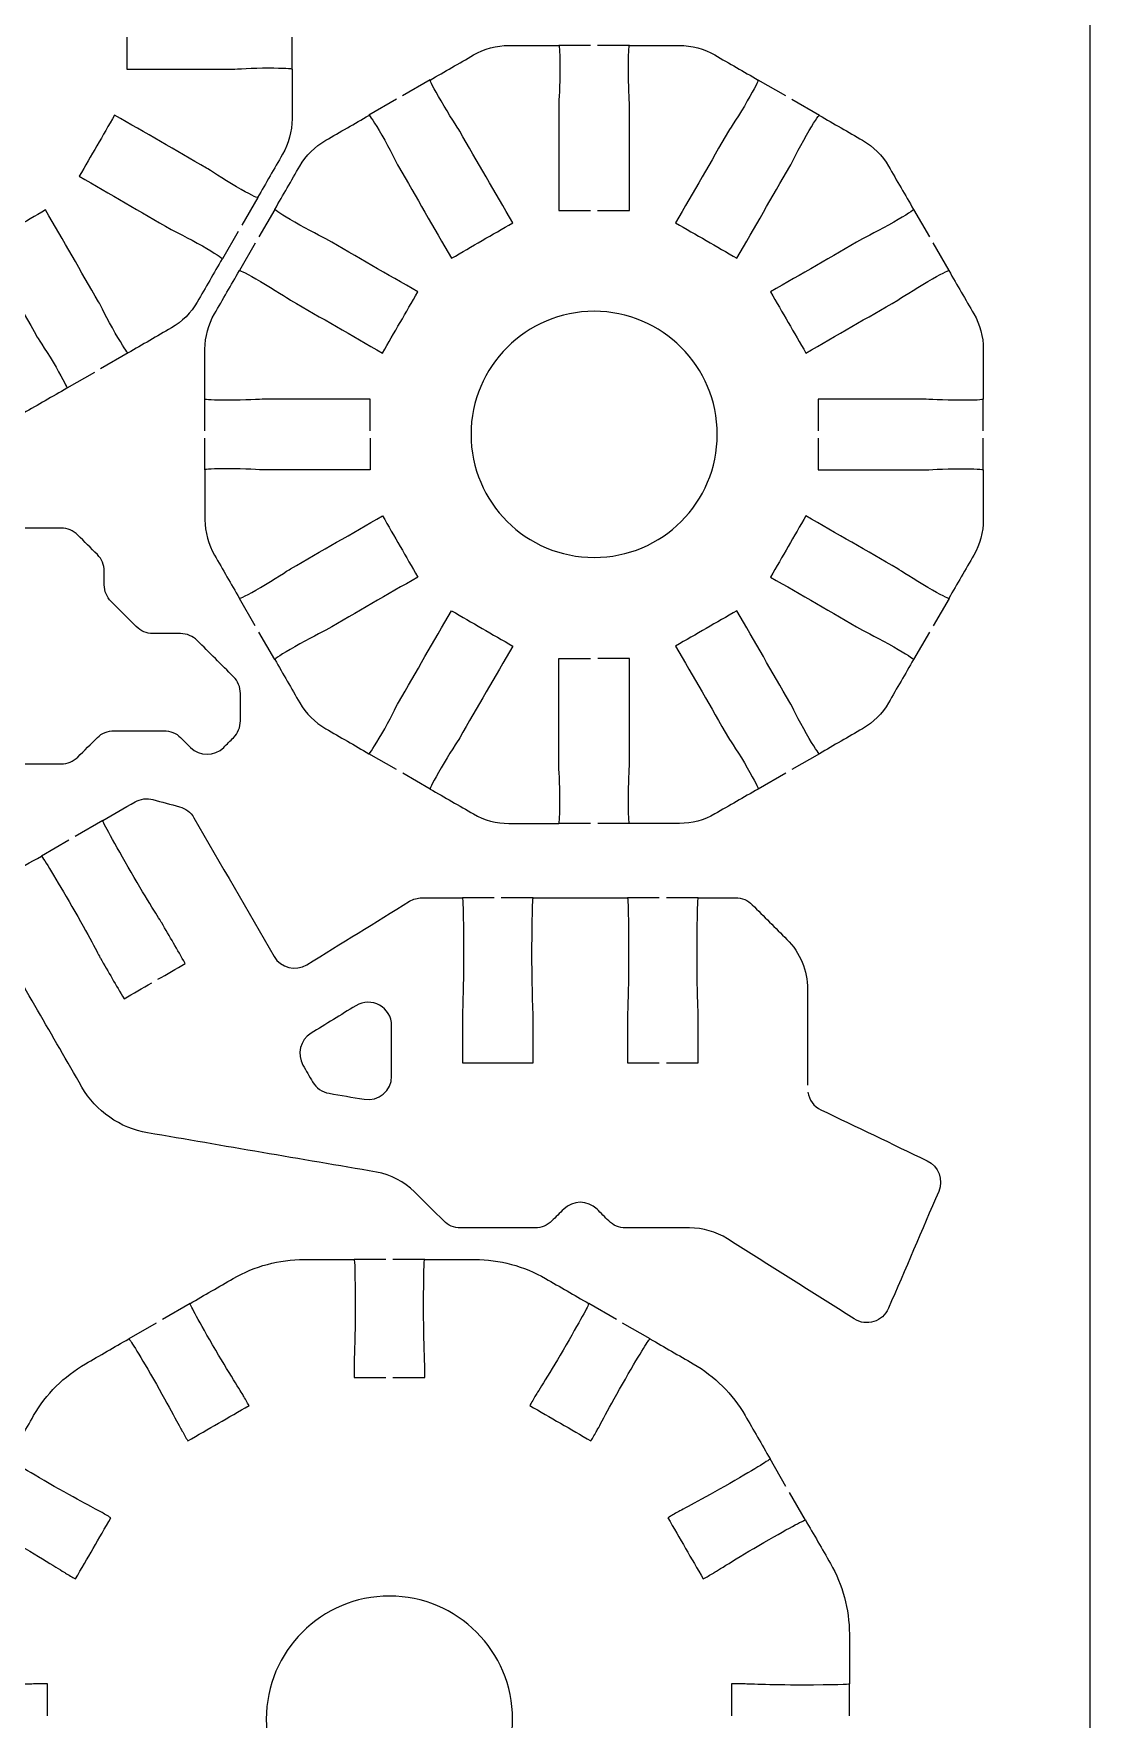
# Model space of a CAD drawing. Extents: x 5 to 405, y 225 to 445.
# Drawn here: x 225.2 to 270, y 318.6 to 390.1 of the extents above; entities that cross this region are included whole.
import ezdxf

# ---------------------------------------------------------------- set-up
doc = ezdxf.new("R2010")
doc.units = 0
doc.header["$MEASUREMENT"] = 0
doc.layers.add('DEFAULT', color=18, linetype='CONTINUOUS')

msp = doc.modelspace()

# ---------------------------------------------------------------- linework, layer by layer
at = {"layer": 'DEFAULT', "color": 1}
for points in [[(269.999, 237.15), (269.999, 432.85)], [(236.154, 388.565), (236.154, 389.916)], [(248.812, 389.566), (247.465, 389.566)], [(250.463, 389.566), (249.112, 389.566)], [(242.011, 388.109), (240.843, 387.432)], [(257.085, 387.428), (255.917, 388.102)], [(240.582, 387.284), (239.411, 386.606)], [(258.514, 386.603), (257.346, 387.277)], [(234.701, 383.115), (234.027, 381.943)], [(235.424, 382.613), (234.75, 381.445)], [(262.503, 382.613), (262.503, 382.609), (263.177, 381.445)], [(233.875, 381.682), (233.201, 380.515)], [(234.599, 381.184), (233.925, 380.016)], [(263.329, 381.188), (263.999, 380.02), (264.003, 380.016)], [(229.204, 376.525), (228.037, 375.851)], [(227.776, 375.699), (226.608, 375.025)], [(232.464, 373.215), (232.464, 374.562)], [(265.463, 373.215), (265.463, 374.562)], [(232.464, 371.564), (232.464, 372.915)], [(265.463, 371.564), (265.463, 372.915)], [(234.599, 364.946), (233.925, 366.113)], [(264.01, 366.113), (263.336, 364.942)], [(235.424, 363.517), (234.75, 364.685)], [(263.184, 364.681), (262.51, 363.513)], [(240.585, 358.85), (239.418, 359.523)], [(258.514, 359.523), (257.346, 358.85)], [(242.014, 358.024), (240.846, 358.698)], [(257.085, 358.698), (255.917, 358.024)], [(228.128, 356.685), (226.961, 356.008)], [(248.816, 356.56), (247.465, 356.56)], [(250.463, 356.56), (249.116, 356.56)], [(226.699, 355.86), (225.532, 355.182)], [(244.726, 353.408), (243.379, 353.408)], [(246.377, 353.408), (245.026, 353.408)], [(251.726, 353.408), (250.378, 353.408)], [(253.377, 353.408), (252.025, 353.408)], [(240.134, 338.063), (238.783, 338.063)], [(241.782, 338.063), (240.434, 338.063)], [(231.83, 336.197), (230.662, 335.523)], [(249.906, 335.523), (248.735, 336.197)], [(230.401, 335.371), (229.234, 334.697)], [(251.335, 334.697), (250.164, 335.371)], [(257.096, 328.439), (256.422, 329.61)], [(257.922, 327.01), (257.248, 328.178)], [(259.784, 318.709), (259.784, 320.061)]]:
    msp.add_lwpolyline(points, dxfattribs=at)
for points, knots in [([(229.155, 389.916), (229.155, 389.466), (229.155, 389.015), (229.155, 388.565), (230.654, 388.565), (232.154, 388.565), (233.653, 388.565), (233.78, 388.565), (234.496, 388.614), (235.156, 388.614), (235.791, 388.614), (236.154, 388.59), (236.154, 388.565), (236.154, 387.859), (236.154, 387.154), (236.154, 386.448), (236.154, 385.923), (236.016, 385.404), (235.752, 384.949), (235.399, 384.338), (235.046, 383.726), (234.694, 383.115), (234.679, 383.09), (234.355, 383.256), (233.805, 383.573), (233.233, 383.901), (232.637, 384.303), (232.527, 384.367), (231.229, 385.116), (229.931, 385.865), (228.633, 386.614), (228.133, 385.749), (227.633, 384.883), (227.134, 384.018), (228.432, 383.267), (229.73, 382.517), (231.028, 381.767), (231.138, 381.703), (231.783, 381.389), (232.355, 381.061), (232.894, 380.751), (233.194, 380.55), (233.194, 380.518), (232.841, 379.907), (232.489, 379.295), (232.136, 378.684), (231.875, 378.225), (231.494, 377.848), (231.039, 377.583), (230.427, 377.23), (229.816, 376.877), (229.204, 376.525), (229.18, 376.511), (228.979, 376.817), (228.661, 377.368), (228.333, 377.936), (228.015, 378.585), (227.952, 378.694), (227.203, 379.992), (226.454, 381.291), (225.705, 382.589), (224.838, 382.089), (223.971, 381.589), (223.105, 381.09), (223.855, 379.791), (224.605, 378.493), (225.356, 377.195), (225.419, 377.086), (225.821, 376.486), (226.149, 375.918), (226.467, 375.368), (226.629, 375.039), (226.608, 375.025), (225.995, 374.673), (225.383, 374.32), (224.77, 373.967), (224.315, 373.702), (223.8, 373.565), (223.274, 373.565), (222.567, 373.565), (221.861, 373.565), (221.154, 373.565), (221.126, 373.565), (221.105, 373.932), (221.105, 374.567), (221.105, 375.223), (221.154, 375.943), (221.154, 376.07), (221.154, 377.569), (221.154, 379.068), (221.154, 380.567), (220.705, 380.567), (220.256, 380.567), (219.806, 380.567)], [0, 0, 0, 0, 3.83, 3.83, 3.83, 16.58, 16.58, 16.58, 17.58, 17.58, 17.58, 18.58, 18.58, 18.58, 24.58, 24.58, 24.58, 25.58, 25.58, 25.58, 31.583332, 31.583332, 31.583332, 32.583332, 32.583332, 32.583332, 33.583332, 33.583332, 33.583332, 46.329253, 46.329253, 46.329253, 54.8282, 54.8282, 54.8282, 67.579122, 67.579122, 67.579122, 68.579122, 68.579122, 68.579122, 69.579122, 69.579122, 69.579122, 75.582454, 75.582454, 75.582454, 76.582454, 76.582454, 76.582454, 82.585787, 82.585787, 82.585787, 83.585787, 83.585787, 83.585787, 84.585787, 84.585787, 84.585787, 97.331708, 97.331708, 97.331708, 105.839316, 105.839316, 105.839316, 118.590237, 118.590237, 118.590237, 119.590237, 119.590237, 119.590237, 120.590237, 120.590237, 120.590237, 126.602234, 126.602234, 126.602234, 127.602234, 127.602234, 127.602234, 133.612234, 133.612234, 133.612234, 134.612234, 134.612234, 134.612234, 135.612234, 135.612234, 135.612234, 148.362234, 148.362234, 148.362234, 152.182234, 152.182234, 152.182234, 152.182234]), ([(239.467, 373.215), (239.467, 373.664), (239.467, 374.113), (239.467, 374.562), (237.967, 374.562), (236.466, 374.562), (234.966, 374.562), (234.839, 374.562), (234.122, 374.513), (233.466, 374.513), (232.831, 374.513), (232.464, 374.538), (232.464, 374.562), (232.464, 375.269), (232.464, 375.976), (232.464, 376.683), (232.464, 377.212), (232.606, 377.727), (232.867, 378.182), (233.219, 378.793), (233.572, 379.405), (233.925, 380.016), (233.939, 380.041), (234.267, 379.875), (234.817, 379.558), (235.385, 379.23), (235.982, 378.827), (236.094, 378.764), (237.393, 378.015), (238.691, 377.266), (239.989, 376.517), (240.489, 377.382), (240.989, 378.248), (241.488, 379.113), (240.19, 379.862), (238.892, 380.611), (237.594, 381.36), (237.481, 381.424), (236.835, 381.741), (236.267, 382.07), (235.728, 382.38), (235.424, 382.585), (235.424, 382.613), (235.777, 383.224), (236.13, 383.836), (236.483, 384.447), (236.747, 384.902), (237.125, 385.28), (237.583, 385.544), (238.195, 385.897), (238.806, 386.25), (239.418, 386.603), (239.442, 386.617), (239.64, 386.313), (239.961, 385.763), (240.289, 385.192), (240.603, 384.546), (240.666, 384.437), (241.417, 383.138), (242.167, 381.84), (242.917, 380.542), (243.783, 381.042), (244.648, 381.542), (245.514, 382.041), (244.763, 383.34), (244.013, 384.638), (243.263, 385.936), (243.199, 386.045), (242.801, 386.642), (242.473, 387.213), (242.152, 387.763), (241.993, 388.091), (242.014, 388.102), (242.627, 388.456), (243.239, 388.81), (243.852, 389.164), (244.307, 389.428), (244.826, 389.566), (245.351, 389.566), (246.056, 389.566), (246.76, 389.566), (247.465, 389.566), (247.493, 389.566), (247.514, 389.199), (247.514, 388.564), (247.514, 387.908), (247.465, 387.188), (247.465, 387.061), (247.465, 385.562), (247.465, 384.063), (247.465, 382.563), (247.914, 382.563), (248.363, 382.563), (248.812, 382.563)], [0, 0, 0, 0, 3.82, 3.82, 3.82, 16.58, 16.58, 16.58, 17.58, 17.58, 17.58, 18.58, 18.58, 18.58, 24.59, 24.59, 24.59, 25.59, 25.59, 25.59, 31.593332, 31.593332, 31.593332, 32.593332, 32.593332, 32.593332, 33.593332, 33.593332, 33.593332, 46.339253, 46.339253, 46.339253, 54.8382, 54.8382, 54.8382, 67.584121, 67.584121, 67.584121, 68.584121, 68.584121, 68.584121, 69.584121, 69.584121, 69.584121, 75.587454, 75.587454, 75.587454, 76.587454, 76.587454, 76.587454, 82.590786, 82.590786, 82.590786, 83.590786, 83.590786, 83.590786, 84.590786, 84.590786, 84.590786, 97.341708, 97.341708, 97.341708, 105.840655, 105.840655, 105.840655, 118.591576, 118.591576, 118.591576, 119.591576, 119.591576, 119.591576, 120.591576, 120.591576, 120.591576, 126.608569, 126.608569, 126.608569, 127.608569, 127.608569, 127.608569, 133.598569, 133.598569, 133.598569, 134.598569, 134.598569, 134.598569, 135.598569, 135.598569, 135.598569, 148.348569, 148.348569, 148.348569, 152.168569, 152.168569, 152.168569, 152.168569]), ([(249.112, 382.563), (249.562, 382.563), (250.013, 382.563), (250.463, 382.563), (250.463, 384.063), (250.463, 385.562), (250.463, 387.061), (250.463, 387.188), (250.414, 387.908), (250.414, 388.564), (250.414, 389.199), (250.438, 389.566), (250.463, 389.566), (251.168, 389.566), (251.872, 389.566), (252.576, 389.566), (253.105, 389.566), (253.62, 389.428), (254.079, 389.164), (254.692, 388.81), (255.304, 388.456), (255.917, 388.102), (255.942, 388.088), (255.776, 387.763), (255.458, 387.213), (255.13, 386.642), (254.728, 386.045), (254.665, 385.936), (253.914, 384.638), (253.164, 383.34), (252.414, 382.041), (253.281, 381.542), (254.147, 381.042), (255.014, 380.542), (255.763, 381.84), (256.512, 383.138), (257.261, 384.437), (257.325, 384.546), (257.642, 385.192), (257.97, 385.763), (258.281, 386.303), (258.482, 386.603), (258.514, 386.603), (259.125, 386.25), (259.736, 385.897), (260.348, 385.544), (260.803, 385.28), (261.184, 384.902), (261.445, 384.447), (261.798, 383.836), (262.151, 383.224), (262.503, 382.613), (262.518, 382.588), (262.214, 382.387), (261.664, 382.07), (261.092, 381.741), (260.447, 381.424), (260.337, 381.36), (259.039, 380.611), (257.741, 379.862), (256.443, 379.113), (256.942, 378.248), (257.442, 377.382), (257.942, 376.517), (259.24, 377.266), (260.538, 378.015), (261.837, 378.764), (261.946, 378.827), (262.542, 379.23), (263.114, 379.558), (263.664, 379.875), (263.992, 380.038), (264.003, 380.016), (264.356, 379.405), (264.708, 378.793), (265.061, 378.182), (265.326, 377.727), (265.463, 377.212), (265.463, 376.683), (265.463, 375.976), (265.463, 375.269), (265.463, 374.562), (265.463, 374.534), (265.1, 374.513), (264.465, 374.513), (263.805, 374.513), (263.089, 374.562), (262.962, 374.562), (261.463, 374.562), (259.963, 374.562), (258.464, 374.562), (258.464, 374.113), (258.464, 373.664), (258.464, 373.215)], [0, 0, 0, 0, 3.83, 3.83, 3.83, 16.58, 16.58, 16.58, 17.58, 17.58, 17.58, 18.58, 18.58, 18.58, 24.57, 24.57, 24.57, 25.57, 25.57, 25.57, 31.586993, 31.586993, 31.586993, 32.586993, 32.586993, 32.586993, 33.586993, 33.586993, 33.586993, 46.337914, 46.337914, 46.337914, 54.845522, 54.845522, 54.845522, 67.591443, 67.591443, 67.591443, 68.591443, 68.591443, 68.591443, 69.591443, 69.591443, 69.591443, 75.594776, 75.594776, 75.594776, 76.594776, 76.594776, 76.594776, 82.598108, 82.598108, 82.598108, 83.598108, 83.598108, 83.598108, 84.598108, 84.598108, 84.598108, 97.344029, 97.344029, 97.344029, 105.842976, 105.842976, 105.842976, 118.588897, 118.588897, 118.588897, 119.588897, 119.588897, 119.588897, 120.588897, 120.588897, 120.588897, 126.592229, 126.592229, 126.592229, 127.592229, 127.592229, 127.592229, 133.602229, 133.602229, 133.602229, 134.602229, 134.602229, 134.602229, 135.602229, 135.602229, 135.602229, 148.352229, 148.352229, 148.352229, 152.172229, 152.172229, 152.172229, 152.172229]), ([(248.964, 367.847), (246.082, 367.847), (243.743, 370.182), (243.743, 373.068), (243.743, 375.95), (246.082, 378.289), (248.964, 378.289), (251.85, 378.289), (254.185, 375.95), (254.185, 373.068), (254.185, 370.182), (251.85, 367.847), (248.964, 367.847)], [1, 1, 1, 1, 2, 2, 2, 3, 3, 3, 4, 4, 4, 5, 5, 5, 5]), ([(239.467, 372.915), (239.467, 372.465), (239.467, 372.014), (239.467, 371.564), (237.967, 371.564), (236.466, 371.564), (234.966, 371.564), (234.839, 371.564), (234.122, 371.613), (233.466, 371.613), (232.831, 371.613), (232.464, 371.592), (232.464, 371.564), (232.464, 370.858), (232.464, 370.153), (232.464, 369.447), (232.464, 368.921), (232.606, 368.403), (232.867, 367.948), (233.219, 367.336), (233.572, 366.725), (233.925, 366.113), (233.939, 366.092), (234.267, 366.254), (234.817, 366.572), (235.385, 366.9), (235.982, 367.302), (236.094, 367.366), (237.393, 368.115), (238.691, 368.864), (239.989, 369.613), (240.489, 368.747), (240.989, 367.882), (241.488, 367.016), (240.19, 366.266), (238.892, 365.516), (237.594, 364.766), (237.481, 364.702), (236.835, 364.388), (236.267, 364.06), (235.717, 363.743), (235.41, 363.542), (235.424, 363.517), (235.777, 362.905), (236.13, 362.294), (236.483, 361.682), (236.747, 361.224), (237.125, 360.846), (237.583, 360.582), (238.195, 360.229), (238.806, 359.876), (239.418, 359.523), (239.446, 359.523), (239.647, 359.827), (239.961, 360.367), (240.289, 360.935), (240.603, 361.584), (240.666, 361.693), (241.417, 362.991), (242.167, 364.29), (242.917, 365.588), (243.783, 365.088), (244.648, 364.588), (245.514, 364.088), (244.763, 362.79), (244.013, 361.492), (243.263, 360.194), (243.199, 360.084), (242.801, 359.485), (242.473, 358.917), (242.152, 358.366), (241.989, 358.038), (242.014, 358.024), (242.627, 357.671), (243.239, 357.319), (243.852, 356.966), (244.307, 356.701), (244.826, 356.564), (245.351, 356.564), (246.056, 356.564), (246.76, 356.564), (247.465, 356.564), (247.489, 356.564), (247.514, 356.931), (247.514, 357.566), (247.514, 358.222), (247.465, 358.941), (247.465, 359.068), (247.465, 360.568), (247.465, 362.067), (247.465, 363.566), (247.915, 363.566), (248.365, 363.566), (248.816, 363.566)], [0, 0, 0, 0, 3.83, 3.83, 3.83, 16.59, 16.59, 16.59, 17.59, 17.59, 17.59, 18.59, 18.59, 18.59, 24.59, 24.59, 24.59, 25.59, 25.59, 25.59, 31.593332, 31.593332, 31.593332, 32.593332, 32.593332, 32.593332, 33.593332, 33.593332, 33.593332, 46.339253, 46.339253, 46.339253, 54.8382, 54.8382, 54.8382, 67.589122, 67.589122, 67.589122, 68.589122, 68.589122, 68.589122, 69.589122, 69.589122, 69.589122, 75.592454, 75.592454, 75.592454, 76.592454, 76.592454, 76.592454, 82.595787, 82.595787, 82.595787, 83.595787, 83.595787, 83.595787, 84.595787, 84.595787, 84.595787, 97.346708, 97.346708, 97.346708, 105.845655, 105.845655, 105.845655, 118.596577, 118.596577, 118.596577, 119.596577, 119.596577, 119.596577, 120.596577, 120.596577, 120.596577, 126.608573, 126.608573, 126.608573, 127.608573, 127.608573, 127.608573, 133.598573, 133.598573, 133.598573, 134.598573, 134.598573, 134.598573, 135.598573, 135.598573, 135.598573, 148.348573, 148.348573, 148.348573, 152.178573, 152.178573, 152.178573, 152.178573]), ([(258.464, 372.915), (258.464, 372.465), (258.464, 372.014), (258.464, 371.564), (259.963, 371.564), (261.463, 371.564), (262.962, 371.564), (263.089, 371.564), (263.805, 371.613), (264.465, 371.613), (265.1, 371.613), (265.463, 371.588), (265.463, 371.564), (265.463, 370.858), (265.463, 370.153), (265.463, 369.447), (265.463, 368.921), (265.326, 368.403), (265.061, 367.948), (264.708, 367.336), (264.356, 366.725), (264.003, 366.113), (263.989, 366.089), (263.664, 366.254), (263.114, 366.572), (262.542, 366.9), (261.946, 367.302), (261.837, 367.366), (260.538, 368.115), (259.24, 368.864), (257.942, 369.613), (257.442, 368.747), (256.942, 367.882), (256.443, 367.016), (257.741, 366.266), (259.039, 365.516), (260.337, 364.766), (260.447, 364.702), (261.092, 364.388), (261.664, 364.06), (262.204, 363.75), (262.503, 363.549), (262.503, 363.517), (262.151, 362.905), (261.798, 362.294), (261.445, 361.682), (261.184, 361.224), (260.803, 360.846), (260.348, 360.582), (259.736, 360.229), (259.125, 359.876), (258.514, 359.523), (258.489, 359.509), (258.288, 359.816), (257.97, 360.367), (257.642, 360.935), (257.325, 361.584), (257.261, 361.693), (256.512, 362.991), (255.763, 364.29), (255.014, 365.588), (254.147, 365.088), (253.281, 364.588), (252.414, 364.088), (253.164, 362.79), (253.914, 361.492), (254.665, 360.194), (254.728, 360.084), (255.13, 359.485), (255.458, 358.917), (255.776, 358.366), (255.938, 358.038), (255.917, 358.024), (255.304, 357.671), (254.692, 357.319), (254.079, 356.966), (253.624, 356.701), (253.109, 356.564), (252.583, 356.564), (251.877, 356.564), (251.17, 356.564), (250.463, 356.564), (250.435, 356.564), (250.414, 356.931), (250.414, 357.566), (250.414, 358.222), (250.463, 358.941), (250.463, 359.068), (250.463, 360.568), (250.463, 362.067), (250.463, 363.566), (250.014, 363.566), (249.565, 363.566), (249.116, 363.566)], [0, 0, 0, 0, 3.83, 3.83, 3.83, 16.58, 16.58, 16.58, 17.58, 17.58, 17.58, 18.58, 18.58, 18.58, 24.58, 24.58, 24.58, 25.58, 25.58, 25.58, 31.583332, 31.583332, 31.583332, 32.583332, 32.583332, 32.583332, 33.583332, 33.583332, 33.583332, 46.329253, 46.329253, 46.329253, 54.8282, 54.8282, 54.8282, 67.579122, 67.579122, 67.579122, 68.579122, 68.579122, 68.579122, 69.579122, 69.579122, 69.579122, 75.582454, 75.582454, 75.582454, 76.582454, 76.582454, 76.582454, 82.585787, 82.585787, 82.585787, 83.585787, 83.585787, 83.585787, 84.585787, 84.585787, 84.585787, 97.331708, 97.331708, 97.331708, 105.839316, 105.839316, 105.839316, 118.590237, 118.590237, 118.590237, 119.590237, 119.590237, 119.590237, 120.590237, 120.590237, 120.590237, 126.602234, 126.602234, 126.602234, 127.602234, 127.602234, 127.602234, 133.612234, 133.612234, 133.612234, 134.612234, 134.612234, 134.612234, 135.612234, 135.612234, 135.612234, 148.362234, 148.362234, 148.362234, 152.182234, 152.182234, 152.182234, 152.182234]), ([(219.93, 360.163), (220.134, 360.132), (220.332, 360.04), (220.491, 359.881), (220.656, 359.714), (220.822, 359.547), (220.988, 359.38), (221.179, 359.193), (221.433, 359.088), (221.697, 359.088), (223.254, 359.088), (224.811, 359.088), (226.368, 359.088), (226.632, 359.088), (226.886, 359.193), (227.073, 359.38), (227.35, 359.655), (227.626, 359.931), (227.902, 360.206), (228.089, 360.393), (228.343, 360.499), (228.608, 360.499), (229.314, 360.499), (230.019, 360.499), (230.725, 360.499), (230.989, 360.499), (231.243, 360.393), (231.43, 360.206), (231.569, 360.067), (231.708, 359.928), (231.847, 359.79), (232.238, 359.398), (232.87, 359.398), (233.261, 359.79), (233.399, 359.927), (233.536, 360.065), (233.674, 360.202), (233.861, 360.393), (233.967, 360.647), (233.967, 360.911), (233.967, 361.302), (233.967, 361.692), (233.967, 362.083), (233.967, 362.347), (233.861, 362.601), (233.674, 362.788), (233.161, 363.3), (232.648, 363.811), (232.136, 364.323), (231.949, 364.51), (231.695, 364.616), (231.43, 364.616), (231.039, 364.617), (230.647, 364.618), (230.255, 364.619), (229.994, 364.619), (229.74, 364.725), (229.553, 364.912), (229.198, 365.267), (228.843, 365.622), (228.488, 365.977), (228.301, 366.164), (228.195, 366.418), (228.195, 366.683), (228.195, 366.876), (228.195, 367.069), (228.195, 367.261), (228.195, 367.526), (228.093, 367.78), (227.902, 367.967), (227.626, 368.243), (227.35, 368.52), (227.073, 368.796), (226.886, 368.983), (226.632, 369.089), (226.368, 369.089), (225.839, 369.089), (225.31, 369.089), (224.78, 369.089), (224.752, 369.089), (224.731, 368.468), (224.731, 367.085), (224.731, 365.702), (224.78, 364.711), (224.78, 364.584), (224.78, 364.418), (224.78, 364.252), (224.78, 364.086), (224.331, 364.086), (223.882, 364.086), (223.433, 364.086)], [0, 0, 0, 0, 1, 1, 1, 3.001125, 3.001125, 3.001125, 4.001125, 4.001125, 4.001125, 17.241125, 17.241125, 17.241125, 18.241125, 18.241125, 18.241125, 21.557463, 21.557463, 21.557463, 22.557463, 22.557463, 22.557463, 28.557463, 28.557463, 28.557463, 29.557463, 29.557463, 29.557463, 31.226235, 31.226235, 31.226235, 32.226235, 32.226235, 32.226235, 33.880865, 33.880865, 33.880865, 34.880865, 34.880865, 34.880865, 38.200865, 38.200865, 38.200865, 39.200865, 39.200865, 39.200865, 45.359769, 45.359769, 45.359769, 46.359769, 46.359769, 46.359769, 49.689784, 49.689784, 49.689784, 50.689784, 50.689784, 50.689784, 54.960709, 54.960709, 54.960709, 55.960709, 55.960709, 55.960709, 57.600709, 57.600709, 57.600709, 58.600709, 58.600709, 58.600709, 61.924111, 61.924111, 61.924111, 62.924111, 62.924111, 62.924111, 67.424111, 67.424111, 67.424111, 68.424111, 68.424111, 68.424111, 69.424111, 69.424111, 69.424111, 70.834111, 70.834111, 70.834111, 74.654111, 74.654111, 74.654111, 74.654111]), ([(230.467, 349.951), (230.854, 350.174), (231.241, 350.397), (231.628, 350.621), (231.295, 351.198), (230.962, 351.776), (230.629, 352.353), (230.566, 352.462), (230.026, 353.295), (229.335, 354.494), (228.643, 355.69), (228.107, 356.671), (228.128, 356.685), (228.586, 356.949), (229.043, 357.212), (229.501, 357.475), (229.73, 357.609), (230.005, 357.645), (230.259, 357.578), (230.636, 357.475), (231.014, 357.373), (231.391, 357.271), (231.645, 357.204), (231.864, 357.038), (231.998, 356.805), (233.129, 354.845), (234.261, 352.885), (235.392, 350.924), (235.674, 350.434), (236.302, 350.275), (236.785, 350.571), (238.236, 351.468), (239.688, 352.364), (241.139, 353.26), (241.294, 353.355), (241.477, 353.408), (241.661, 353.408), (242.233, 353.408), (242.806, 353.408), (243.379, 353.408), (243.407, 353.408), (243.428, 352.289), (243.428, 350.907), (243.428, 349.524), (243.379, 348.532), (243.379, 348.405), (243.379, 347.739), (243.379, 347.072), (243.379, 346.405), (244.378, 346.405), (245.378, 346.405), (246.377, 346.405), (246.377, 347.072), (246.377, 347.739), (246.377, 348.405), (246.377, 348.532), (246.328, 349.524), (246.328, 350.907), (246.328, 352.289), (246.353, 353.408), (246.377, 353.408), (247.711, 353.408), (249.044, 353.408), (250.378, 353.408), (250.406, 353.408), (250.427, 352.289), (250.427, 350.907), (250.427, 349.524), (250.378, 348.532), (250.378, 348.405), (250.378, 347.739), (250.378, 347.072), (250.378, 346.405), (250.827, 346.405), (251.276, 346.405), (251.726, 346.405)], [0, 0, 0, 0, 3.799224, 3.799224, 3.799224, 9.46641, 9.46641, 9.46641, 10.46641, 10.46641, 10.46641, 11.46641, 11.46641, 11.46641, 15.955252, 15.955252, 15.955252, 16.955252, 16.955252, 16.955252, 20.28106, 20.28106, 20.28106, 21.28106, 21.28106, 21.28106, 40.527704, 40.527704, 40.527704, 41.527704, 41.527704, 41.527704, 56.030807, 56.030807, 56.030807, 57.030807, 57.030807, 57.030807, 61.900807, 61.900807, 61.900807, 62.900807, 62.900807, 62.900807, 63.900807, 63.900807, 63.900807, 69.570807, 69.570807, 69.570807, 78.070807, 78.070807, 78.070807, 83.740807, 83.740807, 83.740807, 84.740807, 84.740807, 84.740807, 85.740807, 85.740807, 85.740807, 97.080807, 97.080807, 97.080807, 98.080807, 98.080807, 98.080807, 99.080807, 99.080807, 99.080807, 104.750807, 104.750807, 104.750807, 108.570807, 108.570807, 108.570807, 108.570807]), ([(258.023, 345.167), (258.072, 344.842), (258.28, 344.56), (258.58, 344.415), (260.082, 343.695), (261.583, 342.974), (263.085, 342.253), (263.568, 342.02), (263.783, 341.449), (263.572, 340.955), (262.863, 339.301), (262.154, 337.648), (261.445, 335.995), (261.201, 335.427), (260.51, 335.212), (259.991, 335.543), (258.198, 336.677), (256.405, 337.81), (254.611, 338.944), (254.131, 339.244), (253.578, 339.406), (253.01, 339.406), (252.103, 339.406), (251.196, 339.406), (250.29, 339.406), (250.025, 339.406), (249.771, 339.512), (249.584, 339.699), (249.418, 339.866), (249.253, 340.033), (249.087, 340.2), (248.695, 340.588), (248.06, 340.588), (247.672, 340.2), (247.505, 340.033), (247.338, 339.866), (247.171, 339.699), (246.984, 339.512), (246.73, 339.406), (246.466, 339.406), (245.407, 339.406), (244.349, 339.406), (243.291, 339.406), (243.026, 339.406), (242.772, 339.512), (242.585, 339.699), (242.172, 340.112), (241.76, 340.524), (241.347, 340.937), (240.909, 341.375), (240.345, 341.667), (239.735, 341.773), (236.501, 342.328), (233.267, 342.883), (230.033, 343.438), (228.862, 343.639), (227.842, 344.352), (227.246, 345.382), (225.994, 347.552), (224.742, 349.721), (223.489, 351.891), (223.355, 352.12), (223.32, 352.395), (223.387, 352.649), (223.489, 353.028), (223.592, 353.407), (223.694, 353.785), (223.761, 354.039), (223.93, 354.258), (224.159, 354.392), (224.617, 354.655), (225.074, 354.919), (225.532, 355.182), (225.606, 355.108), (226.163, 354.184), (226.823, 353.044), (227.514, 351.845), (227.966, 350.963), (228.029, 350.854), (228.363, 350.276), (228.697, 349.699), (229.031, 349.122), (229.423, 349.349), (229.815, 349.575), (230.206, 349.802)], [0, 0, 0, 0, 1, 1, 1, 15.165091, 15.165091, 15.165091, 16.165091, 16.165091, 16.165091, 31.463604, 31.463604, 31.463604, 32.463604, 32.463604, 32.463604, 50.505004, 50.505004, 50.505004, 51.505004, 51.505004, 51.505004, 59.215004, 59.215004, 59.215004, 60.215004, 60.215004, 60.215004, 62.216128, 62.216128, 62.216128, 63.216128, 63.216128, 63.216128, 65.224311, 65.224311, 65.224311, 66.224311, 66.224311, 66.224311, 75.224311, 75.224311, 75.224311, 76.224311, 76.224311, 76.224311, 81.188201, 81.188201, 81.188201, 82.188201, 82.188201, 82.188201, 110.090323, 110.090323, 110.090323, 111.090323, 111.090323, 111.090323, 132.393492, 132.393492, 132.393492, 133.393492, 133.393492, 133.393492, 136.728953, 136.728953, 136.728953, 137.728953, 137.728953, 137.728953, 142.217794, 142.217794, 142.217794, 143.217794, 143.217794, 143.217794, 144.217794, 144.217794, 144.217794, 149.889981, 149.889981, 149.889981, 153.738851, 153.738851, 153.738851, 153.738851]), ([(252.025, 346.405), (252.476, 346.405), (252.926, 346.405), (253.377, 346.405), (253.377, 347.072), (253.377, 347.739), (253.377, 348.405), (253.377, 348.532), (253.327, 349.524), (253.327, 350.907), (253.327, 352.289), (253.352, 353.408), (253.377, 353.408), (253.906, 353.408), (254.435, 353.408), (254.964, 353.408), (255.229, 353.408), (255.483, 353.302), (255.67, 353.115), (256.158, 352.626), (256.646, 352.137), (257.134, 351.647), (257.698, 351.087), (258.012, 350.321), (258.012, 349.527), (258.012, 348.174), (258.012, 346.82), (258.012, 345.467)], [0, 0, 0, 0, 3.83, 3.83, 3.83, 9.5, 9.5, 9.5, 10.5, 10.5, 10.5, 11.5, 11.5, 11.5, 16, 16, 16, 17, 17, 17, 22.876062, 22.876062, 22.876062, 23.876062, 23.876062, 23.876062, 35.386062, 35.386062, 35.386062, 35.386062]), ([(239.208, 344.86), (238.713, 344.945), (238.218, 345.031), (237.724, 345.116), (237.431, 345.166), (237.176, 345.344), (237.027, 345.601), (236.891, 345.837), (236.755, 346.073), (236.619, 346.309), (236.348, 346.777), (236.499, 347.376), (236.96, 347.66), (237.591, 348.05), (238.223, 348.439), (238.854, 348.829), (239.52, 349.24), (240.38, 348.76), (240.379, 347.977), (240.379, 347.266), (240.378, 346.556), (240.378, 345.845), (240.377, 345.225), (239.819, 344.755), (239.208, 344.86)], [0, 0, 0, 0, 4.268844, 4.268844, 4.268844, 5.268844, 5.268844, 5.268844, 7.58509, 7.58509, 7.58509, 8.58509, 8.58509, 8.58509, 14.894834, 14.894834, 14.894834, 15.894834, 15.894834, 15.894834, 21.938836, 21.938836, 21.938836, 22.938836, 22.938836, 22.938836, 22.938836]), ([(225.783, 318.713), (225.783, 319.162), (225.783, 319.611), (225.783, 320.061), (225.618, 320.061), (225.452, 320.061), (225.286, 320.061), (225.159, 320.061), (224.168, 320.011), (222.785, 320.011), (221.402, 320.011), (220.785, 320.036), (220.785, 320.061), (220.785, 320.767), (220.785, 321.474), (220.785, 322.181), (220.785, 323.236), (221.06, 324.269), (221.589, 325.183), (221.942, 325.793), (222.295, 326.404), (222.647, 327.014), (222.661, 327.039), (223.208, 326.749), (224.404, 326.058), (225.6, 325.366), (226.436, 324.827), (226.545, 324.763), (226.689, 324.68), (226.832, 324.596), (226.976, 324.513), (227.476, 325.378), (227.975, 326.244), (228.475, 327.109), (228.332, 327.193), (228.188, 327.276), (228.045, 327.36), (227.935, 327.423), (227.05, 327.875), (225.854, 328.566), (224.672, 329.247), (224.147, 329.582), (224.147, 329.61), (224.498, 330.221), (224.85, 330.831), (225.201, 331.441), (225.727, 332.355), (226.486, 333.113), (227.396, 333.639), (228.008, 333.993), (228.621, 334.347), (229.234, 334.701), (229.265, 334.701), (229.597, 334.175), (230.278, 332.993), (230.969, 331.794), (231.424, 330.912), (231.488, 330.803), (231.57, 330.658), (231.653, 330.513), (231.735, 330.369), (232.6, 330.869), (233.466, 331.368), (234.331, 331.868), (234.249, 332.013), (234.167, 332.157), (234.084, 332.302), (234.021, 332.411), (233.481, 333.244), (232.79, 334.443), (232.098, 335.639), (231.809, 336.186), (231.834, 336.2), (232.444, 336.553), (233.054, 336.906), (233.665, 337.258), (234.575, 337.784), (235.612, 338.063), (236.663, 338.063), (237.37, 338.063), (238.077, 338.063), (238.783, 338.063), (238.812, 338.063), (238.833, 337.445), (238.833, 336.063), (238.833, 334.68), (238.783, 333.688), (238.783, 333.561), (238.783, 333.394), (238.783, 333.227), (238.783, 333.06), (239.234, 333.06), (239.684, 333.06), (240.134, 333.06)], [0, 0, 0, 0, 3.82, 3.82, 3.82, 5.23, 5.23, 5.23, 6.23, 6.23, 6.23, 7.23, 7.23, 7.23, 13.24, 13.24, 13.24, 14.24, 14.24, 14.24, 20.234673, 20.234673, 20.234673, 21.234673, 21.234673, 21.234673, 22.234673, 22.234673, 22.234673, 23.646232, 23.646232, 23.646232, 32.145179, 32.145179, 32.145179, 33.556738, 33.556738, 33.556738, 34.556738, 34.556738, 34.556738, 35.556738, 35.556738, 35.556738, 41.546413, 41.546413, 41.546413, 42.546413, 42.546413, 42.546413, 48.563406, 48.563406, 48.563406, 49.563406, 49.563406, 49.563406, 50.563406, 50.563406, 50.563406, 51.978644, 51.978644, 51.978644, 60.477591, 60.477591, 60.477591, 61.89283, 61.89283, 61.89283, 62.89283, 62.89283, 62.89283, 63.89283, 63.89283, 63.89283, 69.887502, 69.887502, 69.887502, 70.887502, 70.887502, 70.887502, 76.897502, 76.897502, 76.897502, 77.897502, 77.897502, 77.897502, 78.897502, 78.897502, 78.897502, 80.317502, 80.317502, 80.317502, 84.147502, 84.147502, 84.147502, 84.147502]), ([(240.434, 333.06), (240.884, 333.06), (241.333, 333.06), (241.782, 333.06), (241.782, 333.227), (241.782, 333.394), (241.782, 333.561), (241.782, 333.688), (241.733, 334.68), (241.733, 336.063), (241.733, 337.445), (241.757, 338.063), (241.782, 338.063), (242.489, 338.063), (243.195, 338.063), (243.902, 338.063), (244.953, 338.063), (245.991, 337.784), (246.901, 337.258), (247.512, 336.906), (248.124, 336.553), (248.735, 336.2), (248.76, 336.186), (248.467, 335.639), (247.776, 334.443), (247.084, 333.244), (246.548, 332.411), (246.484, 332.302), (246.401, 332.157), (246.318, 332.013), (246.234, 331.868), (247.1, 331.368), (247.965, 330.869), (248.83, 330.369), (248.914, 330.513), (248.997, 330.658), (249.081, 330.803), (249.144, 330.912), (249.596, 331.794), (250.287, 332.993), (250.972, 334.179), (251.303, 334.701), (251.332, 334.701), (251.942, 334.348), (252.552, 333.995), (253.163, 333.643), (254.076, 333.117), (254.835, 332.358), (255.364, 331.445), (255.717, 330.833), (256.069, 330.222), (256.422, 329.61), (256.422, 329.579), (255.897, 329.247), (254.711, 328.566), (253.515, 327.875), (252.633, 327.423), (252.521, 327.36), (252.377, 327.276), (252.234, 327.193), (252.09, 327.109), (252.59, 326.244), (253.09, 325.378), (253.589, 324.513), (253.733, 324.596), (253.876, 324.68), (254.02, 324.763), (254.133, 324.827), (254.965, 325.366), (256.161, 326.058), (257.361, 326.749), (257.907, 327.035), (257.922, 327.014), (258.274, 326.4), (258.627, 325.786), (258.98, 325.172), (259.506, 324.262), (259.784, 323.229), (259.784, 322.177), (259.784, 321.472), (259.784, 320.766), (259.784, 320.061), (259.784, 320.032), (259.167, 320.011), (257.784, 320.011), (256.401, 320.011), (255.41, 320.061), (255.283, 320.061), (255.116, 320.061), (254.949, 320.061), (254.782, 320.061), (254.782, 319.61), (254.782, 319.16), (254.782, 318.709)], [0, 0, 0, 0, 3.82, 3.82, 3.82, 5.24, 5.24, 5.24, 6.24, 6.24, 6.24, 7.24, 7.24, 7.24, 13.25, 13.25, 13.25, 14.25, 14.25, 14.25, 20.253332, 20.253332, 20.253332, 21.253332, 21.253332, 21.253332, 22.253332, 22.253332, 22.253332, 23.673544, 23.673544, 23.673544, 32.172491, 32.172491, 32.172491, 33.592702, 33.592702, 33.592702, 34.592702, 34.592702, 34.592702, 35.592702, 35.592702, 35.592702, 41.587375, 41.587375, 41.587375, 42.587375, 42.587375, 42.587375, 48.590707, 48.590707, 48.590707, 49.590707, 49.590707, 49.590707, 50.590707, 50.590707, 50.590707, 52.002266, 52.002266, 52.002266, 60.501213, 60.501213, 60.501213, 61.912773, 61.912773, 61.912773, 62.912773, 62.912773, 62.912773, 63.912773, 63.912773, 63.912773, 69.933437, 69.933437, 69.933437, 70.933437, 70.933437, 70.933437, 76.933437, 76.933437, 76.933437, 77.933437, 77.933437, 77.933437, 78.933437, 78.933437, 78.933437, 80.353437, 80.353437, 80.353437, 84.183437, 84.183437, 84.183437, 84.183437]), ([(240.284, 313.343), (237.402, 313.343), (235.063, 315.678), (235.063, 318.564), (235.063, 321.446), (237.402, 323.785), (240.284, 323.785), (243.166, 323.785), (245.505, 321.446), (245.505, 318.564), (245.505, 315.678), (243.166, 313.343), (240.284, 313.343)], [1, 1, 1, 1, 2, 2, 2, 3, 3, 3, 4, 4, 4, 5, 5, 5, 5])]:
    msp.add_open_spline(points, degree=3, knots=knots, dxfattribs=at)

doc.saveas('drawing.dxf')
